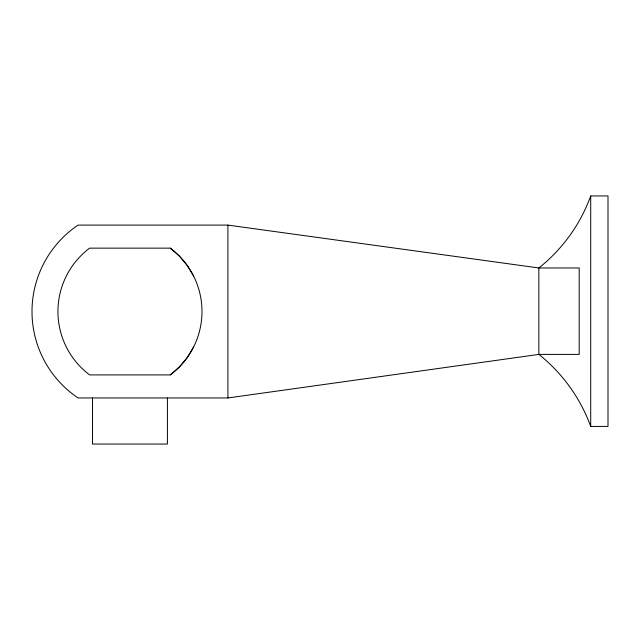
<?xml version="1.0" encoding="UTF-8"?>
<svg xmlns="http://www.w3.org/2000/svg" width="640" height="640" viewBox="0 0 640 640"><rect width="100%" height="100%" fill="white"/><g stroke="black" fill="none" stroke-linecap="round" stroke-linejoin="round"><path stroke-width="0.96" d="M193.616 346.96L187.32 357.448L179.48 366.84L170.296 374.912L89.624 374.912A79.232 79.232 0 0 1 89.624 248.144L170.296 248.144L179.48 256.216L187.32 265.608L193.616 276.096M227.912 397.96L538.856 354.4L579.192 354.4L579.192 267.968L538.856 267.968L227.912 225.096L78.096 225.096A104.08 104.08 0 0 0 78.096 397.96L227.912 397.96L227.912 225.096M590.712 195.944L608 195.944L608 426.432L590.712 426.432A163.768 163.768 0 0 0 538.856 354.4L538.856 267.968A162.96 162.96 0 0 0 590.712 195.944L590.712 426.432M167.408 397.96L167.408 444.056L92.504 444.056L92.504 397.96M170.296 248.144A79.232 79.232 0 0 1 170.296 374.912"/></g></svg>
